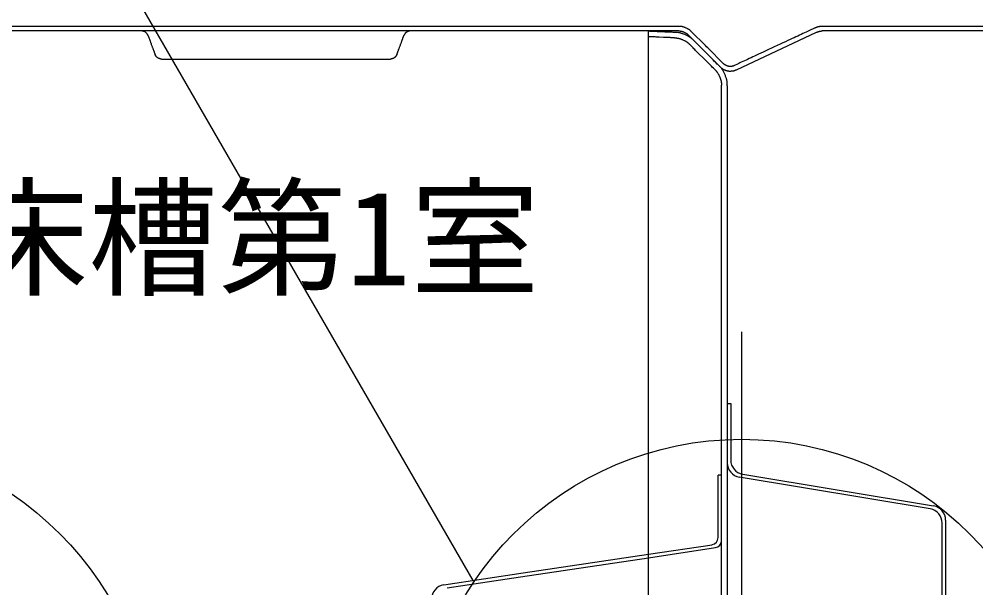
# Model space of a CAD drawing. Units: millimetres, scale not verified. Extents: x -8910 to 8910, y -6308 to 6308.
# Drawn here: x -5844 to -5176, y 1211 to 1607 of the extents above; entities that cross this region are included whole.
import ezdxf
from ezdxf.enums import TextEntityAlignment as Align

# ---------------------------------------------------------------- set-up
doc = ezdxf.new("R2010")
doc.units = ezdxf.units.MM
doc.header["$LTSCALE"] = 30
doc.linetypes.add('CHAIN2', pattern=[12, 9, -1, 1, -1])
doc.layers.add('0-5_空気管', color=3, linetype='Continuous', lineweight=25)
doc.styles.add('ＭＳ ゴシック', font='')
doc.styles.get('ＭＳ ゴシック').set_extended_font_data('MS Gothic')

msp = doc.modelspace()

# ---------------------------------------------------------------- linework, layer by layer
at = {"layer": '0-5_空気管'}
for p, q in [((-5526.52, 1215.69), (-5830.63, 1742.44)), ((-5382.96, 1599.23), (-6211.04, 1599.23)), ((-5575.17, 1595.45), (-5574.97, 1595.97)), ((-5404.24, 579.23), (-5404.24, 1599.23)), ((-4475.49, 1599.23), (-5282.99, 1599.23)), ((-5375.43, 1589.75), (-5374.9, 1589.22)), ((-5372.6, 1592.58), (-5369.24, 1589.22)), ((-5748.84, 1583.4), (-5748.65, 1582.88)), ((-5744.23, 1579.62), (-5584.33, 1579.62)), ((-5342.07, 1576.11), (-5344.25, 1575.1)), ((-5354.66, 1574.62), (-5355.88, 1575.84)), ((-5353.24, 617.11), (-5353.24, 1561.36)), ((-5349.24, 1561.02), (-5349.24, 617.45)), ((-5349.24, 1339.23), (-5346.84, 1339.23)), ((-5346.84, 1339.23), (-5346.84, 1299.74)), ((-5353.24, 1289.23), (-5355.64, 1289.23)), ((-5355.64, 1245.61), (-5355.64, 1289.23)), ((-5338.48, 1289.87), (-5205.2, 1267.66)), ((-5207.6, 1265.62), (-5340.88, 1287.84)), ((-5199.24, 922.7), (-5199.24, 1255.76)), ((-5196.84, 1257.8), (-5196.84, 920.67)), ((-5404.24, 1234.01), (-5359.9, 1240.66)), ((-5404.24, 1231.58), (-5357.5, 1238.6)), ((-5493.63, 1218.18), (-5404.24, 1231.58)), ((-5491.7, 1220.89), (-5404.24, 1234.01)), ((-5547.13, 1212.58), (-5491.7, 1220.89)), ((-5544.73, 1210.51), (-5493.63, 1218.18))]:
    msp.add_line(p, q, dxfattribs=at)
at = {"layer": '0-5_空気管', "linetype": 'CHAIN2'}
msp.add_line((-5339.24, 1389.23), (-5339.24, 789.23), dxfattribs=at)
at = {"layer": '0-5_空気管'}
for points in [[(-5364.51, 1589.03), (-5374.34, 1598.86), (-5374.44, 1598.96), (-5374.56, 1599.08), (-5374.69, 1599.2), (-5374.83, 1599.33), (-5374.98, 1599.47), (-5375.14, 1599.61), (-5375.31, 1599.75), (-5375.47, 1599.88), (-5375.65, 1600.01), (-5375.83, 1600.15), (-5376.03, 1600.28), (-5376.24, 1600.41), (-5376.47, 1600.54), (-5376.73, 1600.68), (-5377, 1600.82), (-5377.3, 1600.97), (-5377.63, 1601.11), (-5377.97, 1601.26), (-5378.31, 1601.41), (-5378.66, 1601.55), (-5379.01, 1601.69), (-5379.34, 1601.81), (-5379.66, 1601.93), (-5379.96, 1602.02), (-5380.24, 1602.11), (-5380.49, 1602.18), (-5380.74, 1602.24), (-5380.97, 1602.29), (-5381.2, 1602.32), (-5381.42, 1602.36), (-5381.64, 1602.38), (-5381.85, 1602.4), (-5382.07, 1602.41), (-5382.27, 1602.42), (-5382.47, 1602.43), (-5382.65, 1602.44), (-5382.82, 1602.44), (-6211.15, 1602.44)], [(-5756.39, 1598.9), (-5756.46, 1598.93), (-5756.52, 1598.95), (-5756.58, 1598.97), (-5756.7, 1599.01), (-5756.76, 1599.03), (-5756.82, 1599.05), (-5756.89, 1599.06), (-5756.96, 1599.08), (-5757.04, 1599.1), (-5757.11, 1599.11), (-5757.19, 1599.13), (-5757.34, 1599.16), (-5757.41, 1599.17), (-5757.48, 1599.19), (-5757.59, 1599.2), (-5757.69, 1599.22), (-5757.74, 1599.22), (-5757.83, 1599.23), (-5757.88, 1599.23), (-5757.92, 1599.23), (-5757.97, 1599.23), (-5758, 1599.23)], [(-5753.51, 1595.97), (-5753.55, 1596.07), (-5753.56, 1596.12), (-5753.58, 1596.17), (-5753.6, 1596.23), (-5753.63, 1596.29), (-5753.66, 1596.36), (-5753.69, 1596.43), (-5753.72, 1596.5), (-5753.75, 1596.58), (-5753.83, 1596.72), (-5753.87, 1596.8), (-5753.92, 1596.87), (-5753.97, 1596.95), (-5754.03, 1597.03), (-5754.1, 1597.12), (-5754.17, 1597.21), (-5754.25, 1597.31), (-5754.34, 1597.41), (-5754.43, 1597.52), (-5754.62, 1597.73), (-5754.72, 1597.82), (-5754.81, 1597.92), (-5754.91, 1598.01), (-5754.99, 1598.09), (-5755.07, 1598.16), (-5755.15, 1598.23), (-5755.23, 1598.29), (-5755.31, 1598.34), (-5755.39, 1598.39), (-5755.47, 1598.45), (-5755.56, 1598.5), (-5755.65, 1598.55), (-5755.75, 1598.6), (-5755.85, 1598.65), (-5756.05, 1598.75), (-5756.14, 1598.79), (-5756.23, 1598.83), (-5756.32, 1598.87), (-5756.39, 1598.9)], [(-5753.51, 1595.97), (-5753.37, 1595.61), (-5753.32, 1595.45), (-5753.25, 1595.27), (-5753.17, 1595.06), (-5753.09, 1594.84), (-5752.99, 1594.59), (-5752.9, 1594.33), (-5752.8, 1594.06), (-5752.6, 1593.52), (-5752.49, 1593.24), (-5752.39, 1592.95), (-5752.28, 1592.66), (-5752.16, 1592.34), (-5752.03, 1592), (-5751.9, 1591.64), (-5751.75, 1591.25), (-5751.6, 1590.82), (-5751.43, 1590.37), (-5751.25, 1589.9), (-5751.08, 1589.43), (-5750.9, 1588.95), (-5750.73, 1588.49), (-5750.56, 1588.03), (-5750.41, 1587.61), (-5750.26, 1587.22), (-5750.12, 1586.86), (-5750, 1586.52), (-5749.88, 1586.2), (-5749.77, 1585.9), (-5749.66, 1585.62), (-5749.56, 1585.34), (-5749.46, 1585.07), (-5749.36, 1584.8), (-5749.26, 1584.53), (-5749.16, 1584.27), (-5749.07, 1584.02), (-5748.99, 1583.79), (-5748.91, 1583.58), (-5748.84, 1583.4)], [(-5574.16, 1597.4), (-5574.2, 1597.35), (-5574.24, 1597.3), (-5574.28, 1597.25), (-5574.31, 1597.2), (-5574.35, 1597.14), (-5574.4, 1597.08), (-5574.44, 1597.01), (-5574.48, 1596.94), (-5574.53, 1596.88), (-5574.57, 1596.81), (-5574.61, 1596.75), (-5574.64, 1596.69), (-5574.68, 1596.63), (-5574.71, 1596.58), (-5574.73, 1596.53), (-5574.78, 1596.44), (-5574.8, 1596.4), (-5574.88, 1596.23), (-5574.89, 1596.19), (-5574.92, 1596.11), (-5574.93, 1596.08), (-5574.94, 1596.05), (-5574.97, 1595.97)], [(-5570.56, 1599.23), (-5570.62, 1599.23), (-5570.77, 1599.23), (-5570.94, 1599.21), (-5571.02, 1599.2), (-5571.1, 1599.19), (-5571.18, 1599.18), (-5571.27, 1599.16), (-5571.36, 1599.14), (-5571.46, 1599.11), (-5571.56, 1599.08), (-5571.67, 1599.05), (-5571.79, 1599), (-5571.92, 1598.96), (-5572.05, 1598.91), (-5572.18, 1598.86), (-5572.31, 1598.8), (-5572.44, 1598.74), (-5572.56, 1598.69), (-5572.68, 1598.63), (-5572.78, 1598.58), (-5572.88, 1598.53), (-5572.96, 1598.48), (-5573.05, 1598.43), (-5573.13, 1598.37), (-5573.21, 1598.32), (-5573.28, 1598.26), (-5573.36, 1598.19), (-5573.44, 1598.12), (-5573.53, 1598.05), (-5573.61, 1597.97), (-5573.69, 1597.9), (-5573.77, 1597.82), (-5573.84, 1597.75), (-5573.91, 1597.67), (-5573.97, 1597.61), (-5574.03, 1597.55), (-5574.08, 1597.5), (-5574.12, 1597.45), (-5574.16, 1597.4)], [(-5404.24, 1599.23), (-5403.22, 1599.19), (-5402.79, 1599.17), (-5402.28, 1599.15), (-5401.69, 1599.12), (-5401.05, 1599.09), (-5400.36, 1599.06), (-5399.63, 1599.03), (-5398.88, 1599), (-5398.12, 1598.97), (-5397.35, 1598.93), (-5396.59, 1598.9), (-5393.53, 1598.77), (-5392.76, 1598.73), (-5391.99, 1598.7), (-5391.23, 1598.66), (-5390.48, 1598.63), (-5389.75, 1598.6), (-5389.06, 1598.57), (-5388.42, 1598.54), (-5387.83, 1598.52), (-5387.32, 1598.49)], [(-5387.32, 1598.49), (-5385.46, 1598.41), (-5385.28, 1598.41), (-5385.08, 1598.39), (-5384.84, 1598.38), (-5384.58, 1598.36), (-5384.3, 1598.34), (-5384.01, 1598.32), (-5383.71, 1598.28), (-5383.4, 1598.25), (-5383.09, 1598.2), (-5382.78, 1598.14), (-5382.46, 1598.08), (-5382.13, 1598), (-5381.78, 1597.91), (-5381.42, 1597.79), (-5381.02, 1597.67), (-5380.6, 1597.52), (-5380.15, 1597.34), (-5379.68, 1597.15), (-5379.19, 1596.95), (-5378.69, 1596.73), (-5378.2, 1596.52), (-5377.72, 1596.29), (-5377.26, 1596.07), (-5376.83, 1595.85), (-5376.43, 1595.64), (-5376.07, 1595.44), (-5375.75, 1595.24), (-5375.44, 1595.05), (-5375.16, 1594.86), (-5374.9, 1594.67), (-5374.65, 1594.48), (-5374.4, 1594.28), (-5374.17, 1594.08), (-5373.94, 1593.88), (-5373.72, 1593.68), (-5373.52, 1593.49), (-5373.33, 1593.31), (-5373.16, 1593.14)], [(-5382.96, 1599.23), (-5382.83, 1599.23), (-5382.69, 1599.23), (-5382.54, 1599.22), (-5382.38, 1599.22), (-5382.22, 1599.2), (-5382.06, 1599.19), (-5381.89, 1599.17), (-5381.73, 1599.15), (-5381.56, 1599.12), (-5381.38, 1599.08), (-5381.19, 1599.04), (-5381, 1598.99), (-5380.79, 1598.92), (-5380.56, 1598.85), (-5380.32, 1598.76), (-5380.07, 1598.67), (-5379.81, 1598.56), (-5379.28, 1598.34), (-5379.02, 1598.23), (-5378.78, 1598.12), (-5378.55, 1598.01), (-5378.34, 1597.9), (-5378.15, 1597.79), (-5377.97, 1597.7), (-5377.81, 1597.6), (-5377.66, 1597.5), (-5377.52, 1597.4), (-5377.39, 1597.3), (-5377.26, 1597.19), (-5377.14, 1597.09), (-5377.02, 1596.99), (-5376.9, 1596.88), (-5376.8, 1596.78), (-5376.7, 1596.69), (-5376.61, 1596.6), (-5376.53, 1596.53), (-5376.31, 1596.31), (-5354.19, 1574.18), (-5354.07, 1574.06)], [(-5348.59, 1571.32), (-5348.39, 1571.29), (-5348.19, 1571.28), (-5347.97, 1571.27), (-5347.74, 1571.26), (-5347.48, 1571.25), (-5347.22, 1571.26), (-5346.94, 1571.27), (-5346.66, 1571.27), (-5346.37, 1571.29), (-5346.1, 1571.31), (-5345.83, 1571.33), (-5345.58, 1571.36), (-5345.35, 1571.39), (-5345.13, 1571.42), (-5344.93, 1571.45), (-5344.75, 1571.49), (-5344.57, 1571.53), (-5344.41, 1571.58), (-5344.25, 1571.63), (-5344.1, 1571.68), (-5343.94, 1571.74), (-5343.79, 1571.79), (-5343.65, 1571.85), (-5343.52, 1571.91), (-5343.39, 1571.96), (-5343.28, 1572.02), (-5343.18, 1572.06), (-5342.9, 1572.19), (-5286.91, 1598.3), (-5286.8, 1598.35), (-5286.76, 1598.37), (-5286.7, 1598.4), (-5286.64, 1598.42), (-5286.57, 1598.46), (-5286.49, 1598.49), (-5286.41, 1598.52), (-5286.33, 1598.56), (-5286.16, 1598.63), (-5286.08, 1598.66)], [(-5288.26, 1601.2), (-5289.83, 1600.47), (-5290.49, 1600.16), (-5291.28, 1599.8), (-5293.17, 1598.91), (-5294.24, 1598.42), (-5295.36, 1597.9), (-5296.51, 1597.36), (-5297.69, 1596.81), (-5298.87, 1596.26), (-5300.07, 1595.7), (-5301.3, 1595.12), (-5302.59, 1594.52), (-5303.95, 1593.89), (-5305.41, 1593.21), (-5306.97, 1592.48), (-5308.65, 1591.7), (-5310.47, 1590.85), (-5312.4, 1589.95), (-5314.4, 1589.01), (-5316.44, 1588.07), (-5318.47, 1587.11), (-5320.47, 1586.18), (-5322.39, 1585.29), (-5324.2, 1584.44), (-5325.88, 1583.66), (-5327.42, 1582.94), (-5328.86, 1582.27), (-5330.2, 1581.65), (-5331.47, 1581.06), (-5332.68, 1580.49), (-5333.86, 1579.94), (-5335.01, 1579.4), (-5336.17, 1578.87), (-5337.3, 1578.34), (-5338.4, 1577.83), (-5339.44, 1577.34), (-5340.41, 1576.89), (-5341.29, 1576.48), (-5342.07, 1576.11)], [(-4475.39, 1602.44), (-5283.09, 1602.44), (-5283.19, 1602.44), (-5283.3, 1602.44), (-5283.41, 1602.43), (-5283.53, 1602.43), (-5283.77, 1602.41), (-5283.89, 1602.41), (-5284.02, 1602.39), (-5284.15, 1602.38), (-5284.29, 1602.36), (-5284.43, 1602.34), (-5284.59, 1602.31), (-5284.76, 1602.28), (-5284.94, 1602.25), (-5285.14, 1602.21), (-5285.34, 1602.17), (-5285.75, 1602.08), (-5285.95, 1602.03), (-5286.14, 1601.98), (-5286.32, 1601.93), (-5286.49, 1601.89), (-5286.64, 1601.85), (-5286.79, 1601.81), (-5286.92, 1601.76), (-5287.04, 1601.72), (-5287.16, 1601.68), (-5287.27, 1601.64), (-5287.61, 1601.5), (-5287.71, 1601.46), (-5287.81, 1601.41), (-5287.9, 1601.37), (-5287.99, 1601.33), (-5288.06, 1601.3), (-5288.26, 1601.2)], [(-5286.08, 1598.66), (-5285.99, 1598.69), (-5285.89, 1598.72), (-5285.79, 1598.75), (-5285.68, 1598.79), (-5285.57, 1598.82), (-5285.44, 1598.85), (-5285.3, 1598.89), (-5285.16, 1598.92), (-5284.85, 1598.99), (-5284.7, 1599.03), (-5284.54, 1599.06), (-5284.4, 1599.09), (-5284.26, 1599.11), (-5284.13, 1599.14), (-5284.01, 1599.16), (-5283.9, 1599.17), (-5283.79, 1599.19), (-5283.7, 1599.2), (-5283.51, 1599.22), (-5283.42, 1599.22), (-5283.33, 1599.23), (-5283.15, 1599.23), (-5283.07, 1599.23), (-5282.99, 1599.23)], [(-5579.83, 1582.88), (-5579.7, 1583.25), (-5579.64, 1583.4), (-5579.57, 1583.58), (-5579.5, 1583.79), (-5579.41, 1584.02), (-5579.32, 1584.27), (-5579.22, 1584.53), (-5579.12, 1584.8), (-5579.02, 1585.07), (-5578.82, 1585.62), (-5578.71, 1585.9), (-5578.6, 1586.2), (-5578.48, 1586.52), (-5578.36, 1586.86), (-5578.22, 1587.22), (-5578.08, 1587.61), (-5577.92, 1588.03), (-5577.75, 1588.49), (-5577.58, 1588.95), (-5577.4, 1589.43), (-5577.22, 1589.9), (-5577.05, 1590.37), (-5576.89, 1590.82), (-5576.73, 1591.25), (-5576.58, 1591.64), (-5576.45, 1592), (-5576.32, 1592.34), (-5576.2, 1592.66), (-5576.09, 1592.95), (-5575.99, 1593.24), (-5575.88, 1593.52), (-5575.78, 1593.79), (-5575.68, 1594.06), (-5575.58, 1594.33), (-5575.49, 1594.59), (-5575.39, 1594.84), (-5575.31, 1595.06), (-5575.23, 1595.27), (-5575.17, 1595.45)], [(-5386.04, 1594.43), (-5387.06, 1594.47), (-5387.48, 1594.49), (-5387.99, 1594.52), (-5388.57, 1594.54), (-5389.21, 1594.57), (-5389.9, 1594.6), (-5390.62, 1594.63), (-5391.36, 1594.66), (-5392.88, 1594.73), (-5393.64, 1594.76), (-5396.67, 1594.89), (-5397.43, 1594.93), (-5398.19, 1594.96), (-5398.94, 1594.99), (-5399.68, 1595.03), (-5400.4, 1595.06), (-5401.09, 1595.09), (-5401.72, 1595.12), (-5402.3, 1595.14), (-5402.81, 1595.16), (-5404.24, 1595.22)], [(-5386.04, 1594.43), (-5385.74, 1594.42), (-5385.61, 1594.41), (-5385.46, 1594.4), (-5385.28, 1594.39), (-5385.09, 1594.38), (-5384.88, 1594.36), (-5384.66, 1594.35), (-5384.44, 1594.32), (-5384.21, 1594.3), (-5383.98, 1594.26), (-5383.75, 1594.22), (-5383.51, 1594.18), (-5383.26, 1594.12), (-5383, 1594.05), (-5382.71, 1593.97), (-5382.41, 1593.88), (-5382.08, 1593.76), (-5381.72, 1593.64), (-5381.35, 1593.5), (-5380.96, 1593.35), (-5380.55, 1593.18), (-5380.15, 1593.01), (-5379.76, 1592.84), (-5379.39, 1592.67), (-5379.03, 1592.5), (-5378.71, 1592.33), (-5378.41, 1592.17), (-5378.13, 1592.01), (-5377.87, 1591.85), (-5377.63, 1591.69), (-5377.4, 1591.53), (-5377.19, 1591.37), (-5376.98, 1591.2), (-5376.78, 1591.03), (-5376.58, 1590.86), (-5376.39, 1590.69), (-5376.22, 1590.53), (-5376.06, 1590.37), (-5375.91, 1590.23)], [(-5375.91, 1590.23), (-5375.78, 1590.11), (-5375.43, 1589.75)], [(-5373.16, 1593.14), (-5373.01, 1593), (-5372.6, 1592.58)], [(-5747.8, 1581.41), (-5747.88, 1581.51), (-5747.95, 1581.6), (-5747.99, 1581.66), (-5748.03, 1581.72), (-5748.12, 1581.84), (-5748.16, 1581.91), (-5748.2, 1581.98), (-5748.25, 1582.04), (-5748.28, 1582.11), (-5748.32, 1582.17), (-5748.35, 1582.22), (-5748.38, 1582.28), (-5748.41, 1582.33), (-5748.43, 1582.37), (-5748.46, 1582.42), (-5748.48, 1582.46), (-5748.5, 1582.5), (-5748.52, 1582.55), (-5748.54, 1582.59), (-5748.55, 1582.63), (-5748.57, 1582.67), (-5748.58, 1582.71), (-5748.6, 1582.74), (-5748.61, 1582.78), (-5748.62, 1582.8), (-5748.65, 1582.88)], [(-5579.83, 1582.88), (-5579.87, 1582.79), (-5579.89, 1582.74), (-5579.9, 1582.69), (-5579.93, 1582.63), (-5579.95, 1582.57), (-5579.98, 1582.5), (-5580.04, 1582.36), (-5580.08, 1582.28), (-5580.11, 1582.21), (-5580.15, 1582.14), (-5580.2, 1582.06), (-5580.25, 1581.99), (-5580.3, 1581.91), (-5580.35, 1581.82), (-5580.42, 1581.74), (-5580.49, 1581.64), (-5580.57, 1581.55), (-5580.66, 1581.45), (-5580.75, 1581.34), (-5580.94, 1581.13), (-5581.04, 1581.03), (-5581.14, 1580.94), (-5581.23, 1580.85), (-5581.31, 1580.77), (-5581.39, 1580.7), (-5581.48, 1580.63), (-5581.55, 1580.57), (-5581.63, 1580.51), (-5581.71, 1580.46), (-5581.79, 1580.41), (-5581.88, 1580.36), (-5581.98, 1580.31), (-5582.07, 1580.26), (-5582.17, 1580.21), (-5582.37, 1580.11), (-5582.47, 1580.07), (-5582.56, 1580.03), (-5582.64, 1579.99), (-5582.72, 1579.96)], [(-5357.93, 1572.23), (-5358.87, 1573.17), (-5359.74, 1574.04), (-5360.28, 1574.58), (-5362.19, 1576.49), (-5362.88, 1577.19), (-5363.59, 1577.89), (-5364.29, 1578.6), (-5365.71, 1580.02), (-5366.41, 1580.73), (-5368.54, 1582.85), (-5369.24, 1583.56), (-5370.64, 1584.96), (-5371.31, 1585.63), (-5371.95, 1586.27), (-5372.55, 1586.87), (-5373.09, 1587.41), (-5373.56, 1587.88), (-5374.9, 1589.22)], [(-5355.88, 1575.84), (-5356.21, 1576.17), (-5357.53, 1577.5), (-5358.06, 1578.03), (-5359.2, 1579.16), (-5359.78, 1579.75), (-5360.97, 1580.93), (-5361.56, 1581.53), (-5362.15, 1582.12), (-5362.75, 1582.71), (-5363.34, 1583.31), (-5363.93, 1583.9), (-5364.52, 1584.5), (-5365.69, 1585.67), (-5366.25, 1586.23), (-5367.73, 1587.71), (-5368.12, 1588.1), (-5369.24, 1589.22)], [(-5362.92, 1587.44), (-5363.72, 1588.25), (-5364.51, 1589.03)], [(-5349.73, 1574.98), (-5349.84, 1575.02), (-5349.93, 1575.06), (-5350.02, 1575.1), (-5350.09, 1575.14), (-5350.17, 1575.17), (-5350.24, 1575.21), (-5350.32, 1575.25), (-5350.4, 1575.29), (-5350.48, 1575.35), (-5350.57, 1575.4), (-5350.75, 1575.51), (-5350.84, 1575.57), (-5350.93, 1575.63), (-5351.02, 1575.69), (-5351.1, 1575.74), (-5351.18, 1575.8), (-5351.25, 1575.84), (-5351.37, 1575.93), (-5351.42, 1575.98), (-5351.47, 1576.02), (-5351.57, 1576.1), (-5351.7, 1576.23), (-5351.74, 1576.27), (-5351.78, 1576.3), (-5362.92, 1587.44)], [(-5744.23, 1579.62), (-5744.3, 1579.63), (-5744.38, 1579.63), (-5744.45, 1579.63), (-5744.53, 1579.64), (-5744.61, 1579.64), (-5744.69, 1579.65), (-5744.77, 1579.66), (-5744.86, 1579.68), (-5744.95, 1579.7), (-5745.04, 1579.72), (-5745.14, 1579.75), (-5745.24, 1579.78), (-5745.35, 1579.81), (-5745.47, 1579.85), (-5745.6, 1579.9), (-5745.73, 1579.95), (-5745.86, 1580), (-5745.99, 1580.06), (-5746.12, 1580.11), (-5746.24, 1580.17), (-5746.35, 1580.22), (-5746.46, 1580.27), (-5746.55, 1580.33), (-5746.64, 1580.38), (-5746.72, 1580.43), (-5746.81, 1580.48), (-5746.88, 1580.54), (-5746.96, 1580.6), (-5747.04, 1580.66), (-5747.12, 1580.73), (-5747.28, 1580.88), (-5747.36, 1580.96), (-5747.44, 1581.04), (-5747.52, 1581.11), (-5747.59, 1581.18), (-5747.65, 1581.25), (-5747.71, 1581.31), (-5747.76, 1581.36), (-5747.8, 1581.41)], [(-5582.72, 1579.96), (-5582.78, 1579.93), (-5582.85, 1579.91), (-5582.91, 1579.88), (-5583.02, 1579.85), (-5583.08, 1579.83), (-5583.14, 1579.81), (-5583.21, 1579.8), (-5583.28, 1579.78), (-5583.36, 1579.76), (-5583.52, 1579.73), (-5583.67, 1579.7), (-5583.73, 1579.68), (-5583.8, 1579.67), (-5583.86, 1579.66), (-5583.91, 1579.65), (-5584.02, 1579.64), (-5584.06, 1579.64), (-5584.15, 1579.63), (-5584.2, 1579.63), (-5584.24, 1579.63), (-5584.29, 1579.63), (-5584.33, 1579.62)], [(-5357.93, 1572.23), (-5357.47, 1571.76), (-5357.33, 1571.62), (-5357.18, 1571.47), (-5357.02, 1571.3), (-5356.86, 1571.12), (-5356.69, 1570.93), (-5356.53, 1570.73), (-5356.37, 1570.54), (-5356.21, 1570.33), (-5356.06, 1570.12), (-5355.91, 1569.89), (-5355.76, 1569.66), (-5355.61, 1569.41), (-5355.46, 1569.15), (-5355.32, 1568.87), (-5355.17, 1568.58), (-5355.02, 1568.27), (-5354.87, 1567.96), (-5354.73, 1567.65), (-5354.6, 1567.34), (-5354.47, 1567.04), (-5354.36, 1566.76), (-5354.26, 1566.5), (-5354.17, 1566.28), (-5354.09, 1566.07), (-5354.02, 1565.88), (-5353.96, 1565.7), (-5353.91, 1565.53), (-5353.86, 1565.35), (-5353.81, 1565.18), (-5353.76, 1564.99), (-5353.72, 1564.78), (-5353.67, 1564.57), (-5353.62, 1564.34), (-5353.57, 1564.12), (-5353.53, 1563.89), (-5353.48, 1563.66), (-5353.44, 1563.44), (-5353.41, 1563.23)], [(-5349.24, 1561.02), (-5349.24, 1561.1), (-5349.24, 1561.76), (-5349.25, 1562.01), (-5349.25, 1562.29), (-5349.26, 1562.59), (-5349.28, 1562.9), (-5349.3, 1563.23), (-5349.33, 1563.56), (-5349.37, 1563.89), (-5349.42, 1564.22), (-5349.48, 1564.56), (-5349.55, 1564.92), (-5349.64, 1565.29), (-5349.74, 1565.68), (-5349.87, 1566.1), (-5350.02, 1566.55), (-5350.19, 1567.04), (-5350.38, 1567.54), (-5350.58, 1568.07), (-5350.8, 1568.6), (-5351.02, 1569.12), (-5351.25, 1569.63), (-5351.48, 1570.12), (-5351.7, 1570.58), (-5351.91, 1571), (-5352.12, 1571.39), (-5352.32, 1571.74), (-5352.52, 1572.06), (-5352.72, 1572.36), (-5352.91, 1572.64), (-5353.12, 1572.9), (-5353.32, 1573.16), (-5353.53, 1573.4), (-5353.74, 1573.65), (-5353.95, 1573.87), (-5354.15, 1574.09), (-5354.34, 1574.29), (-5354.51, 1574.47), (-5354.66, 1574.62)], [(-5354.07, 1574.06), (-5354.02, 1574.02), (-5353.92, 1573.91), (-5353.86, 1573.85), (-5353.79, 1573.79), (-5353.66, 1573.67), (-5353.59, 1573.61), (-5353.52, 1573.55), (-5353.44, 1573.48), (-5353.36, 1573.42), (-5353.28, 1573.36), (-5353.18, 1573.29), (-5353.09, 1573.22), (-5352.98, 1573.14), (-5352.86, 1573.06), (-5352.73, 1572.98), (-5352.46, 1572.8), (-5352.19, 1572.64), (-5352.06, 1572.56), (-5351.94, 1572.48), (-5351.82, 1572.42), (-5351.71, 1572.36), (-5351.6, 1572.3), (-5351.49, 1572.25), (-5351.38, 1572.2), (-5351.25, 1572.14), (-5351.12, 1572.08), (-5350.96, 1572.02), (-5350.79, 1571.96), (-5350.61, 1571.89), (-5350.41, 1571.81), (-5350.2, 1571.74), (-5349.99, 1571.67), (-5349.77, 1571.6), (-5349.56, 1571.54), (-5349.36, 1571.48), (-5349.16, 1571.43), (-5348.97, 1571.39), (-5348.78, 1571.35), (-5348.59, 1571.32)], [(-5344.25, 1575.1), (-5344.39, 1575.03), (-5344.44, 1575.01), (-5344.51, 1574.98), (-5344.59, 1574.94), (-5344.67, 1574.9), (-5344.76, 1574.87), (-5344.86, 1574.83), (-5344.96, 1574.78), (-5345.17, 1574.71), (-5345.28, 1574.68), (-5345.39, 1574.65), (-5345.51, 1574.62), (-5345.63, 1574.6), (-5345.77, 1574.57), (-5345.91, 1574.55), (-5346.07, 1574.53), (-5346.24, 1574.51), (-5346.43, 1574.5), (-5346.61, 1574.48), (-5346.81, 1574.47), (-5347, 1574.47), (-5347.19, 1574.46), (-5347.54, 1574.46), (-5347.7, 1574.47), (-5347.85, 1574.47), (-5347.99, 1574.48), (-5348.12, 1574.5), (-5348.25, 1574.52), (-5348.38, 1574.55), (-5348.51, 1574.58), (-5348.64, 1574.61), (-5348.78, 1574.65), (-5348.92, 1574.69), (-5349.07, 1574.74), (-5349.22, 1574.79), (-5349.36, 1574.84), (-5349.49, 1574.89), (-5349.62, 1574.94), (-5349.73, 1574.98)], [(-5353.41, 1563.23), (-5353.37, 1563.05), (-5353.35, 1562.87), (-5353.33, 1562.7), (-5353.3, 1562.55), (-5353.29, 1562.4), (-5353.28, 1562.26), (-5353.26, 1561.99), (-5353.25, 1561.85), (-5353.25, 1561.72), (-5353.24, 1561.59), (-5353.24, 1561.47), (-5353.24, 1561.36)]]:
    msp.add_lwpolyline(points, dxfattribs=at)
for centre in [(-5974.24, 1089.23), (-5339.24, 1089.23)]:
    msp.add_circle(centre, 225, dxfattribs=at)
for centre, radius, start, end in [((-5339.24, 1297.7), 10, 180, 260.53799), ((-5336.84, 1299.74), 10, 180, 260.53799), ((-5209.24, 1255.76), 10, 0, 80.53799), ((-5206.84, 1257.8), 10, 0, 80.53799), ((-5360.64, 1245.61), 5, 278.53099, 0), ((-5358.24, 1243.54), 5, 278.53099, 0), ((-5545.64, 1202.69), 10, 98.53099, 180)]:
    msp.add_arc(centre, radius, start, end, dxfattribs=at)

# ---------------------------------------------------------------- texts
at = {"layer": '0-5_空気管', "color": 4, "style": 'ＭＳ ゴシック'}
msp.add_text('嫌気ろ床槽第1室', height=65.98, dxfattribs=at).set_placement((-6155.18, 1401.84), align=Align.BOTTOM_LEFT)

doc.saveas('drawing.dxf')
